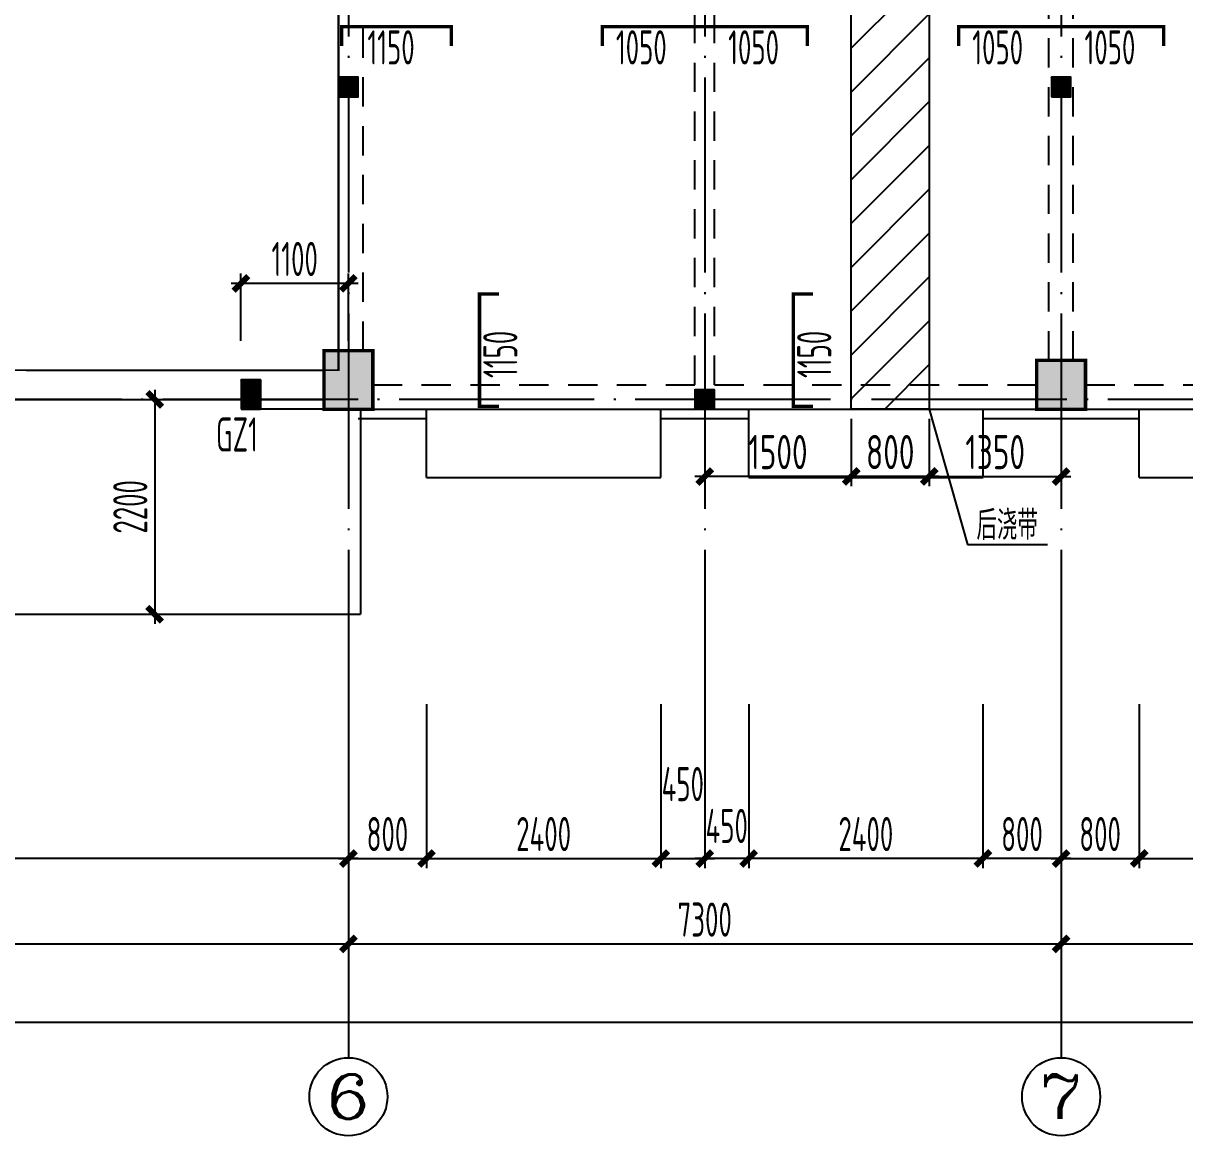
# Model space of a CAD drawing. Extents: x -472319 to -112444, y -516749 to -5704.
# Drawn here: x -271125 to -259227, y -70074 to -58677 of the extents above; entities that cross this region are included whole.
import ezdxf
from ezdxf.enums import TextEntityAlignment as Align

# ---------------------------------------------------------------- set-up
doc = ezdxf.new("R2010")
doc.units = 0
doc.header["$LTSCALE"] = 100
doc.header["$MEASUREMENT"] = 0
for name, pattern in [('3', [5, 3, -2]), ('CENTER', [2, 1.25, -0.25, 0.25, -0.25]), ('DOTE', [2.42, 2, -0.2, 0.02, -0.2])]:
    doc.linetypes.add(name, pattern=pattern)
for name, color, linetype in [('1301', 24, 'Continuous'), ('1305', 1, 'Continuous'), ('1306', 94, 'Continuous'), ('1307', 7, 'Continuous'), ('AXIS', 3, 'Continuous'), ('AXIS_TEXT', 7, 'Continuous'), ('COLUMN', 9, 'Continuous'), ('DIM', 3, 'Continuous'), ('DOTE', 1, 'CENTER'), ('S_BEAM', 4, 'Continuous'), ('S_BEAMDASH', 134, '3'), ('S_CL', 2, 'Continuous'), ('S_HOLE', 253, 'Continuous'), ('坡道', 7, 'Continuous'), ('板标注', 221, 'Continuous'), ('钢构件', 2, 'Continuous')]:
    doc.layers.add(name, color=color, linetype=linetype)
doc.styles.add('_TCH_AXIS', font='COMPLEX', dxfattribs={"bigfont": 'GBCBIG'})
doc.styles.add('COMPLEX', font='COMPLEX')
doc.styles.add('HZ', font='tssdeng.shx', dxfattribs={"width": 0.6, "height": 350, "bigfont": 'a.shx'})
doc.styles.get("Standard").update_dxf_attribs({"font": 'tssdeng.shx', "width": 0.6, "bigfont": 'a.shx'})
doc.styles.add('TSSD_Dimension', font='Tssdeng.shx', dxfattribs={"width": 0.7, "bigfont": 'hztxt.shx'})
doc.styles.add('TSSD_Rein', font='Tssdeng.shx', dxfattribs={"width": 0.7, "bigfont": 'hztxt.shx'})
doc.dimstyles.new('DIMN', dxfattribs={"dimtxt": 350, "dimasz": 150, "dimexe": 100, "dimexo": 100, "dimgap": 75, "dimtad": 1, "dimdec": 0, "dimzin": 0, "dimdsep": 46, "dimtxsty": 'HZ', "dimblk": 'ARCHTICK', "dimcen": 0.09, "dimdle": 100, "dimclrd": 3, "dimclre": 3, "dimclrt": 7, "dimazin": 2, "dimtfac": 1, "dimtdec": 0, "dimtmove": 2, "dimatfit": 3, "dimldrblk": 'ARCHTICK', "dimfxl": 1, "dimtolj": 1, "dimtzin": 0, "dimarcsym": 0})
doc.dimstyles.new('TSSD_100_100', dxfattribs={"dimtxt": 350, "dimasz": 150, "dimexe": 100, "dimexo": 100, "dimgap": 75, "dimtad": 1, "dimdec": 0, "dimzin": 0, "dimdsep": 46, "dimtxsty": 'TSSD_Dimension', "dimblk": 'ARCHTICK', "dimcen": 0, "dimdle": 100, "dimclrd": 3, "dimclre": 3, "dimclrt": 7, "dimadec": 0, "dimazin": 0, "dimtfac": 1, "dimtdec": 0, "dimtix": 1, "dimtmove": 2, "dimatfit": 3, "dimldrblk": 'ARCHTICK', "dimfxl": 100, "dimtolj": 1, "dimtzin": 0, "dimarcsym": 0})

# ---------------------------------------------------------------- blocks, each defined once
blk = doc.blocks.new('_ArchTick')
at = {"color": 0, "linetype": 'ByBlock', "const_width": 0.4}
blk.add_lwpolyline([(-0.5, -0.5), (0.5, 0.5)], dxfattribs=at)
blk = doc.blocks.new('*D583')
at = {"layer": 'AXIS', "color": 3, "lineweight": -2, "transparency": 16777216}
for p, q in [((-277794, -66961), (-277794, -68209)), ((-267794, -66961), (-267794, -68209)), ((-277894, -68109), (-267694, -68109))]:
    blk.add_line(p, q, dxfattribs=at)
at = {"layer": 'Defpoints', "color": 0, "transparency": 16777216}
for p in [(-277794, -66861), (-267794, -66861), (-267794, -68109)]:
    blk.add_point(p, dxfattribs=at)
at = {"layer": 'AXIS', "color": 3, "lineweight": -2, "transparency": 16777216, "xscale": 150, "yscale": 150, "zscale": 150, "rotation": 180}
blk.add_blockref('_ArchTick', (-277794, -68109), dxfattribs=at)
at = {"layer": 'AXIS', "color": 3, "lineweight": -2, "transparency": 16777216, "xscale": 150, "yscale": 150, "zscale": 150}
blk.add_blockref('_ArchTick', (-267794, -68109), dxfattribs=at)
at = {"layer": 'AXIS', "color": 7, "transparency": 16777216, "insert": (-272794, -67859), "char_height": 350, "attachment_point": 5, "style": 'HZ'}
blk.add_mtext('\\A1;10000', dxfattribs=at)
blk = doc.blocks.new('*D584')
at = {"layer": 'AXIS', "color": 3, "lineweight": -2, "transparency": 16777216}
for p, q in [((-267794, -66961), (-267794, -68209)), ((-260494, -66961), (-260494, -68209)), ((-267894, -68109), (-260394, -68109))]:
    blk.add_line(p, q, dxfattribs=at)
at = {"layer": 'Defpoints', "color": 0, "transparency": 16777216}
for p in [(-267794, -66861), (-260494, -66861), (-260494, -68109)]:
    blk.add_point(p, dxfattribs=at)
at = {"layer": 'AXIS', "color": 3, "lineweight": -2, "transparency": 16777216, "xscale": 150, "yscale": 150, "zscale": 150, "rotation": 180}
blk.add_blockref('_ArchTick', (-267794, -68109), dxfattribs=at)
at = {"layer": 'AXIS', "color": 3, "lineweight": -2, "transparency": 16777216, "xscale": 150, "yscale": 150, "zscale": 150}
blk.add_blockref('_ArchTick', (-260494, -68109), dxfattribs=at)
at = {"layer": 'AXIS', "color": 7, "transparency": 16777216, "insert": (-264144, -67859), "char_height": 350, "attachment_point": 5, "style": 'HZ'}
blk.add_mtext('\\A1;7300', dxfattribs=at)
blk = doc.blocks.new('*D585')
at = {"layer": 'AXIS', "color": 3, "lineweight": -2, "transparency": 16777216}
for p, q in [((-260494, -66961), (-260494, -68209)), ((-253194, -66961), (-253194, -68209)), ((-260594, -68109), (-253094, -68109))]:
    blk.add_line(p, q, dxfattribs=at)
at = {"layer": 'Defpoints', "color": 0, "transparency": 16777216}
for p in [(-260494, -66861), (-253194, -66861), (-253194, -68109)]:
    blk.add_point(p, dxfattribs=at)
at = {"layer": 'AXIS', "color": 3, "lineweight": -2, "transparency": 16777216, "xscale": 150, "yscale": 150, "zscale": 150, "rotation": 180}
blk.add_blockref('_ArchTick', (-260494, -68109), dxfattribs=at)
at = {"layer": 'AXIS', "color": 3, "lineweight": -2, "transparency": 16777216, "xscale": 150, "yscale": 150, "zscale": 150}
blk.add_blockref('_ArchTick', (-253194, -68109), dxfattribs=at)
at = {"layer": 'AXIS', "color": 7, "transparency": 16777216, "insert": (-256844, -67859), "char_height": 350, "attachment_point": 5, "style": 'HZ'}
blk.add_mtext('\\A1;7300', dxfattribs=at)
blk = doc.blocks.new('*D588')
at = {"layer": 'AXIS', "color": 3, "lineweight": -2, "transparency": 16777216}
for p, q in [((-302694, -66961), (-302694, -69009)), ((-242894, -66961), (-242894, -69009)), ((-302794, -68909), (-242794, -68909))]:
    blk.add_line(p, q, dxfattribs=at)
at = {"layer": 'Defpoints', "color": 0, "transparency": 16777216}
for p in [(-302694, -66861), (-242894, -66861), (-242894, -68909)]:
    blk.add_point(p, dxfattribs=at)
at = {"layer": 'AXIS', "color": 3, "lineweight": -2, "transparency": 16777216, "xscale": 150, "yscale": 150, "zscale": 150, "rotation": 180}
blk.add_blockref('_ArchTick', (-302694, -68909), dxfattribs=at)
at = {"layer": 'AXIS', "color": 3, "lineweight": -2, "transparency": 16777216, "xscale": 150, "yscale": 150, "zscale": 150}
blk.add_blockref('_ArchTick', (-242894, -68909), dxfattribs=at)
at = {"layer": 'AXIS', "color": 7, "transparency": 16777216, "insert": (-272794, -68659), "char_height": 350, "attachment_point": 5, "style": 'HZ'}
blk.add_mtext('\\A1;59800', dxfattribs=at)
blk = doc.blocks.new('_AXISO')
blk.add_circle((0, 0), 0.5)
at = {"layer": 'AXIS_TEXT', "style": 'COMPLEX', "width": 1.041667}
blk.add_attdef('A', text='', height=0.56, dxfattribs=at).set_placement((-0.25, -0.28), (0.25, -0.28), align=Align.FIT)
blk = doc.blocks.new('*D617')
at = {"layer": 'Defpoints', "color": 0, "transparency": 16777216}
for p in [(-261844, -62631), (-260494, -62631), (-260494, -63320)]:
    blk.add_point(p, dxfattribs=at)
at = {"layer": 'DIM', "color": 3, "lineweight": -2, "transparency": 16777216}
for p, q in [((-261844, -62731), (-261844, -63420)), ((-260494, -62731), (-260494, -63420)), ((-261944, -63320), (-260394, -63320))]:
    blk.add_line(p, q, dxfattribs=at)
at = {"layer": 'DIM', "color": 3, "lineweight": -2, "transparency": 16777216, "xscale": 150, "yscale": 150, "zscale": 150, "rotation": 180}
blk.add_blockref('_ArchTick', (-261844, -63320), dxfattribs=at)
at = {"layer": 'DIM', "color": 3, "lineweight": -2, "transparency": 16777216, "xscale": 150, "yscale": 150, "zscale": 150}
blk.add_blockref('_ArchTick', (-260494, -63320), dxfattribs=at)
at = {"layer": 'DIM', "color": 7, "transparency": 16777216, "insert": (-261169, -63070), "char_height": 350, "attachment_point": 5, "style": 'TSSD_Dimension'}
blk.add_mtext('\\A1;1350', dxfattribs=at)
blk = doc.blocks.new('*D618')
at = {"layer": 'Defpoints', "color": 0, "transparency": 16777216}
for p in [(-262644, -62668), (-261844, -62668), (-262644, -63320)]:
    blk.add_point(p, dxfattribs=at)
at = {"layer": 'DIM', "color": 3, "lineweight": -2, "transparency": 16777216}
for p, q in [((-262644, -62768), (-262644, -63420)), ((-261844, -62768), (-261844, -63420)), ((-261744, -63320), (-262744, -63320))]:
    blk.add_line(p, q, dxfattribs=at)
at = {"layer": 'DIM', "color": 3, "lineweight": -2, "transparency": 16777216, "xscale": 150, "yscale": 150, "zscale": 150, "rotation": 180}
blk.add_blockref('_ArchTick', (-262644, -63320), dxfattribs=at)
at = {"layer": 'DIM', "color": 3, "lineweight": -2, "transparency": 16777216, "xscale": 150, "yscale": 150, "zscale": 150}
blk.add_blockref('_ArchTick', (-261844, -63320), dxfattribs=at)
at = {"layer": 'DIM', "color": 7, "transparency": 16777216, "insert": (-262244, -63070), "char_height": 350, "attachment_point": 5, "style": 'TSSD_Dimension'}
blk.add_mtext('\\A1;800', dxfattribs=at)
blk = doc.blocks.new('*D619')
at = {"layer": 'Defpoints', "color": 0, "transparency": 16777216}
for p in [(-264144, -62631), (-262644, -62631), (-264144, -63320)]:
    blk.add_point(p, dxfattribs=at)
at = {"layer": 'DIM', "color": 3, "lineweight": -2, "transparency": 16777216}
for p, q in [((-264144, -62731), (-264144, -63420)), ((-262644, -62731), (-262644, -63420)), ((-262544, -63320), (-264244, -63320))]:
    blk.add_line(p, q, dxfattribs=at)
at = {"layer": 'DIM', "color": 3, "lineweight": -2, "transparency": 16777216, "xscale": 150, "yscale": 150, "zscale": 150, "rotation": 180}
blk.add_blockref('_ArchTick', (-264144, -63320), dxfattribs=at)
at = {"layer": 'DIM', "color": 3, "lineweight": -2, "transparency": 16777216, "xscale": 150, "yscale": 150, "zscale": 150}
blk.add_blockref('_ArchTick', (-262644, -63320), dxfattribs=at)
at = {"layer": 'DIM', "color": 7, "transparency": 16777216, "insert": (-263394, -63070), "char_height": 350, "attachment_point": 5, "style": 'TSSD_Dimension'}
blk.add_mtext('\\A1;1500', dxfattribs=at)
blk = doc.blocks.new('*D636')
at = {"layer": '1301', "color": 3, "lineweight": -2, "transparency": 16777216}
for p, q in [((-277794, -65651), (-277794, -67333)), ((-267794, -65651), (-267794, -67333)), ((-267694, -67233), (-277894, -67233))]:
    blk.add_line(p, q, dxfattribs=at)
at = {"layer": 'Defpoints', "color": 0, "transparency": 16777216}
for p in [(-277794, -65551), (-267794, -65551), (-277794, -67233)]:
    blk.add_point(p, dxfattribs=at)
at = {"layer": '1301', "color": 3, "lineweight": -2, "transparency": 16777216, "xscale": 150, "yscale": 150, "zscale": 150, "rotation": 180}
blk.add_blockref('_ArchTick', (-277794, -67233), dxfattribs=at)
at = {"layer": '1301', "color": 3, "lineweight": -2, "transparency": 16777216, "xscale": 150, "yscale": 150, "zscale": 150}
blk.add_blockref('_ArchTick', (-267794, -67233), dxfattribs=at)
at = {"layer": '1301', "color": 7, "transparency": 16777216, "insert": (-272794, -66983), "char_height": 350, "attachment_point": 5, "style": 'HZ'}
blk.add_mtext('\\A1;10000', dxfattribs=at)
blk = doc.blocks.new('*D703')
at = {"layer": '1301', "color": 3, "lineweight": -2, "transparency": 16777216}
for p, q in [((-260494, -65651), (-260494, -67333)), ((-259694, -65651), (-259694, -67333)), ((-260594, -67233), (-259594, -67233))]:
    blk.add_line(p, q, dxfattribs=at)
at = {"layer": 'Defpoints', "color": 0, "transparency": 16777216}
for p in [(-260494, -65551), (-259694, -65551), (-259694, -67233)]:
    blk.add_point(p, dxfattribs=at)
at = {"layer": '1301', "color": 3, "lineweight": -2, "transparency": 16777216, "xscale": 150, "yscale": 150, "zscale": 150, "rotation": 180}
blk.add_blockref('_ArchTick', (-260494, -67233), dxfattribs=at)
at = {"layer": '1301', "color": 3, "lineweight": -2, "transparency": 16777216, "xscale": 150, "yscale": 150, "zscale": 150}
blk.add_blockref('_ArchTick', (-259694, -67233), dxfattribs=at)
at = {"layer": '1301', "color": 7, "transparency": 16777216, "insert": (-260094, -66983), "char_height": 350, "attachment_point": 5, "style": 'HZ'}
blk.add_mtext('\\A1;800', dxfattribs=at)
blk = doc.blocks.new('*D704')
at = {"layer": '1301', "color": 3, "lineweight": -2, "transparency": 16777216}
for p, q in [((-259694, -65651), (-259694, -67333)), ((-257294, -65651), (-257294, -67333)), ((-259794, -67233), (-257194, -67233))]:
    blk.add_line(p, q, dxfattribs=at)
at = {"layer": 'Defpoints', "color": 0, "transparency": 16777216}
for p in [(-259694, -65551), (-257294, -65551), (-257294, -67233)]:
    blk.add_point(p, dxfattribs=at)
at = {"layer": '1301', "color": 3, "lineweight": -2, "transparency": 16777216, "xscale": 150, "yscale": 150, "zscale": 150, "rotation": 180}
blk.add_blockref('_ArchTick', (-259694, -67233), dxfattribs=at)
at = {"layer": '1301', "color": 3, "lineweight": -2, "transparency": 16777216, "xscale": 150, "yscale": 150, "zscale": 150}
blk.add_blockref('_ArchTick', (-257294, -67233), dxfattribs=at)
at = {"layer": '1301', "color": 7, "transparency": 16777216, "insert": (-258494, -66983), "char_height": 350, "attachment_point": 5, "style": 'HZ'}
blk.add_mtext('\\A1;2400', dxfattribs=at)
blk = doc.blocks.new('*D706')
at = {"layer": '1301', "color": 3, "lineweight": -2, "transparency": 16777216}
for p, q in [((-261294, -65651), (-261294, -67333)), ((-260494, -65651), (-260494, -67333)), ((-260394, -67233), (-261394, -67233))]:
    blk.add_line(p, q, dxfattribs=at)
at = {"layer": 'Defpoints', "color": 0, "transparency": 16777216}
for p in [(-261294, -65551), (-260494, -65551), (-261294, -67233)]:
    blk.add_point(p, dxfattribs=at)
at = {"layer": '1301', "color": 3, "lineweight": -2, "transparency": 16777216, "xscale": 150, "yscale": 150, "zscale": 150, "rotation": 180}
blk.add_blockref('_ArchTick', (-261294, -67233), dxfattribs=at)
at = {"layer": '1301', "color": 3, "lineweight": -2, "transparency": 16777216, "xscale": 150, "yscale": 150, "zscale": 150}
blk.add_blockref('_ArchTick', (-260494, -67233), dxfattribs=at)
at = {"layer": '1301', "color": 7, "transparency": 16777216, "insert": (-260894, -66983), "char_height": 350, "attachment_point": 5, "style": 'HZ'}
blk.add_mtext('\\A1;800', dxfattribs=at)
blk = doc.blocks.new('*D707')
at = {"layer": '1301', "color": 3, "lineweight": -2, "transparency": 16777216}
for p, q in [((-263694, -65651), (-263694, -67333)), ((-261294, -65651), (-261294, -67333)), ((-261194, -67233), (-263794, -67233))]:
    blk.add_line(p, q, dxfattribs=at)
at = {"layer": 'Defpoints', "color": 0, "transparency": 16777216}
for p in [(-263694, -65551), (-261294, -65551), (-263694, -67233)]:
    blk.add_point(p, dxfattribs=at)
at = {"layer": '1301', "color": 3, "lineweight": -2, "transparency": 16777216, "xscale": 150, "yscale": 150, "zscale": 150, "rotation": 180}
blk.add_blockref('_ArchTick', (-263694, -67233), dxfattribs=at)
at = {"layer": '1301', "color": 3, "lineweight": -2, "transparency": 16777216, "xscale": 150, "yscale": 150, "zscale": 150}
blk.add_blockref('_ArchTick', (-261294, -67233), dxfattribs=at)
at = {"layer": '1301', "color": 7, "transparency": 16777216, "insert": (-262494, -66983), "char_height": 350, "attachment_point": 5, "style": 'HZ'}
blk.add_mtext('\\A1;2400', dxfattribs=at)
blk = doc.blocks.new('*D708')
at = {"layer": '1301', "color": 3, "lineweight": -2, "transparency": 16777216}
for p, q in [((-264144, -65651), (-264144, -67333)), ((-263694, -65651), (-263694, -67333)), ((-263594, -67233), (-264244, -67233))]:
    blk.add_line(p, q, dxfattribs=at)
at = {"layer": 'Defpoints', "color": 0, "transparency": 16777216}
for p in [(-264144, -65551), (-263694, -65551), (-264144, -67233)]:
    blk.add_point(p, dxfattribs=at)
at = {"layer": '1301', "color": 3, "lineweight": -2, "transparency": 16777216, "xscale": 150, "yscale": 150, "zscale": 150, "rotation": 180}
blk.add_blockref('_ArchTick', (-264144, -67233), dxfattribs=at)
at = {"layer": '1301', "color": 3, "lineweight": -2, "transparency": 16777216, "xscale": 150, "yscale": 150, "zscale": 150}
blk.add_blockref('_ArchTick', (-263694, -67233), dxfattribs=at)
at = {"layer": '1301', "color": 7, "transparency": 16777216, "insert": (-263919, -66900), "char_height": 350, "attachment_point": 5, "style": 'HZ'}
blk.add_mtext('\\A1;450', dxfattribs=at)
blk = doc.blocks.new('*D709')
at = {"layer": '1301', "color": 3, "lineweight": -2, "transparency": 16777216}
for p, q in [((-267794, -65651), (-267794, -67333)), ((-266994, -65651), (-266994, -67333)), ((-267894, -67233), (-266894, -67233))]:
    blk.add_line(p, q, dxfattribs=at)
at = {"layer": 'Defpoints', "color": 0, "transparency": 16777216}
for p in [(-267794, -65551), (-266994, -65551), (-266994, -67233)]:
    blk.add_point(p, dxfattribs=at)
at = {"layer": '1301', "color": 3, "lineweight": -2, "transparency": 16777216, "xscale": 150, "yscale": 150, "zscale": 150, "rotation": 180}
blk.add_blockref('_ArchTick', (-267794, -67233), dxfattribs=at)
at = {"layer": '1301', "color": 3, "lineweight": -2, "transparency": 16777216, "xscale": 150, "yscale": 150, "zscale": 150}
blk.add_blockref('_ArchTick', (-266994, -67233), dxfattribs=at)
at = {"layer": '1301', "color": 7, "transparency": 16777216, "insert": (-267394, -66983), "char_height": 350, "attachment_point": 5, "style": 'HZ'}
blk.add_mtext('\\A1;800', dxfattribs=at)
blk = doc.blocks.new('*D710')
at = {"layer": '1301', "color": 3, "lineweight": -2, "transparency": 16777216}
for p, q in [((-266994, -65651), (-266994, -67333)), ((-264594, -65651), (-264594, -67333)), ((-267094, -67233), (-264494, -67233))]:
    blk.add_line(p, q, dxfattribs=at)
at = {"layer": 'Defpoints', "color": 0, "transparency": 16777216}
for p in [(-266994, -65551), (-264594, -65551), (-264594, -67233)]:
    blk.add_point(p, dxfattribs=at)
at = {"layer": '1301', "color": 3, "lineweight": -2, "transparency": 16777216, "xscale": 150, "yscale": 150, "zscale": 150, "rotation": 180}
blk.add_blockref('_ArchTick', (-266994, -67233), dxfattribs=at)
at = {"layer": '1301', "color": 3, "lineweight": -2, "transparency": 16777216, "xscale": 150, "yscale": 150, "zscale": 150}
blk.add_blockref('_ArchTick', (-264594, -67233), dxfattribs=at)
at = {"layer": '1301', "color": 7, "transparency": 16777216, "insert": (-265794, -66983), "char_height": 350, "attachment_point": 5, "style": 'HZ'}
blk.add_mtext('\\A1;2400', dxfattribs=at)
blk = doc.blocks.new('*D711')
at = {"layer": '1301', "color": 3, "lineweight": -2, "transparency": 16777216}
for p, q in [((-264594, -65651), (-264594, -67333)), ((-264144, -65651), (-264144, -67333)), ((-264694, -67233), (-264044, -67233))]:
    blk.add_line(p, q, dxfattribs=at)
at = {"layer": 'Defpoints', "color": 0, "transparency": 16777216}
for p in [(-264594, -65551), (-264144, -65551), (-264144, -67233)]:
    blk.add_point(p, dxfattribs=at)
at = {"layer": '1301', "color": 3, "lineweight": -2, "transparency": 16777216, "xscale": 150, "yscale": 150, "zscale": 150, "rotation": 180}
blk.add_blockref('_ArchTick', (-264594, -67233), dxfattribs=at)
at = {"layer": '1301', "color": 3, "lineweight": -2, "transparency": 16777216, "xscale": 150, "yscale": 150, "zscale": 150}
blk.add_blockref('_ArchTick', (-264144, -67233), dxfattribs=at)
at = {"layer": '1301', "color": 7, "transparency": 16777216, "insert": (-264369, -66471), "char_height": 350, "attachment_point": 5, "style": 'HZ'}
blk.add_mtext('\\A1;450', dxfattribs=at)
blk = doc.blocks.new('*D735')
at = {"layer": '1301', "color": 3, "lineweight": -2, "transparency": 16777216}
for p, q in [((-268894, -61931), (-268894, -61242)), ((-267794, -61931), (-267794, -61242)), ((-267694, -61342), (-268994, -61342))]:
    blk.add_line(p, q, dxfattribs=at)
at = {"layer": 'Defpoints', "color": 0, "transparency": 16777216}
for p in [(-268894, -61342), (-268894, -62031), (-267794, -62031)]:
    blk.add_point(p, dxfattribs=at)
at = {"layer": '1301', "color": 3, "lineweight": -2, "transparency": 16777216, "xscale": 150, "yscale": 150, "zscale": 150, "rotation": 180}
blk.add_blockref('_ArchTick', (-268894, -61342), dxfattribs=at)
at = {"layer": '1301', "color": 3, "lineweight": -2, "transparency": 16777216, "xscale": 150, "yscale": 150, "zscale": 150}
blk.add_blockref('_ArchTick', (-267794, -61342), dxfattribs=at)
at = {"layer": '1301', "color": 7, "transparency": 16777216, "insert": (-268344, -61092), "char_height": 350, "attachment_point": 5, "style": 'HZ'}
blk.add_mtext('\\A1;1100', dxfattribs=at)
blk = doc.blocks.new('*D2746')
at = {"layer": 'Defpoints', "color": 0, "transparency": 16777216}
for p in [(-270911, -62531), (-270911, -64731), (-269778, -64731)]:
    blk.add_point(p, dxfattribs=at)
at = {"layer": 'S_CL', "color": 3, "lineweight": -2, "transparency": 16777216}
for p, q in [((-269778, -62431), (-269778, -64831)), ((-270811, -62531), (-269678, -62531)), ((-270811, -64731), (-269678, -64731))]:
    blk.add_line(p, q, dxfattribs=at)
at = {"layer": 'S_CL', "color": 3, "lineweight": -2, "transparency": 16777216, "xscale": 150, "yscale": 150, "zscale": 150}
for p, rotation in [((-269778, -62531), 90), ((-269778, -64731), 270)]:
    blk.add_blockref('_ArchTick', p, dxfattribs=dict(at, rotation=rotation))
at = {"layer": 'S_CL', "color": 7, "transparency": 16777216, "insert": (-270028, -63631), "char_height": 350, "attachment_point": 5, "rotation": 90, "style": 'HZ'}
blk.add_mtext('\\A1;2200', dxfattribs=at)

msp = doc.modelspace()

# ---------------------------------------------------------------- hatches: boundary and pattern name
at = {"layer": '1301'}
h = msp.add_hatch(dxfattribs=at)
h.set_pattern_fill('ANSI31')
h.set_pattern_definition([(45, (114544.49969, 334608), (-0.088388347648, 0.088388347648), [])])
h.paths.add_polyline_path([(-268893.827, -62630.891), (-268693.827, -62630.891), (-268693.827, -62330.891), (-268893.827, -62330.891)])
at = {"layer": 'COLUMN'}
h = msp.add_hatch(dxfattribs=at)
h.set_pattern_fill('ANSI31', color=0)
h.set_pattern_definition([(45, (-318931.32863, 126307.1076), (-0.08838834765, 0.08838834765), [])])
h.paths.add_polyline_path([(-267893.829, -59430.892), (-267693.829, -59430.892), (-267693.829, -59230.892), (-267893.829, -59230.892)])
h = msp.add_hatch(dxfattribs=at)
h.set_pattern_fill('ANSI31', color=0)
h.set_pattern_definition([(45, (-311631.32863, 126307.1076), (-0.08838834765, 0.08838834765), [])])
h.paths.add_polyline_path([(-260593.829, -59430.892), (-260393.829, -59430.892), (-260393.829, -59230.892), (-260593.829, -59230.892)])
h = msp.add_hatch(dxfattribs=at)
h.set_pattern_fill('ANSI31', color=0)
h.set_pattern_definition([(45, (-315281.32668, 123107.10858), (-0.08838834765, 0.08838834765), [])])
h.paths.add_polyline_path([(-264243.827, -62630.891), (-264043.827, -62630.891), (-264043.827, -62430.891), (-264243.827, -62430.891)])
at = {"layer": 'S_CL'}
h = msp.add_hatch(dxfattribs=at)
h.set_pattern_fill('ANSI31', color=256)
h.set_pattern_definition([(45, (110874.16938, 392414.60853), (-0.088388347648, 0.088388347648), [])])
h.paths.add_polyline_path([(-242793.829, -48130.89), (-242793.829, -47630.89), (-243293.829, -47630.89), (-243293.829, -48130.89)])
h.paths.add_polyline_path([(-242793.829, -54230.891), (-242793.829, -53730.891), (-243293.829, -53730.891), (-243293.829, -54230.891)])
h.paths.add_polyline_path([(-242793.829, -56530.891), (-242793.829, -56030.891), (-243293.829, -56030.891), (-243293.829, -56530.891)])
h.paths.add_polyline_path([(-242793.829, -62630.891), (-242793.829, -62130.891), (-243293.829, -62130.891), (-243293.829, -62630.891)])
h.paths.add_polyline_path([(-245643.829, -48130.89), (-245643.829, -47630.89), (-246143.829, -47630.89), (-246143.829, -48130.89)])
h.paths.add_polyline_path([(-245643.829, -54230.891), (-245643.829, -53730.891), (-246143.829, -53730.891), (-246143.829, -54230.891)])
h.paths.add_polyline_path([(-245643.829, -56530.891), (-245643.829, -56030.891), (-246143.829, -56030.891), (-246143.829, -56530.891)])
h.paths.add_polyline_path([(-245643.829, -62630.891), (-245643.829, -62130.891), (-246143.829, -62130.891), (-246143.829, -62630.891)])
h.paths.add_polyline_path([(-252943.829, -48130.89), (-252943.829, -47630.89), (-253443.829, -47630.89), (-253443.829, -48130.89)])
h.paths.add_polyline_path([(-252943.829, -54230.891), (-252943.829, -53730.891), (-253443.829, -53730.891), (-253443.829, -54230.891)])
h.paths.add_polyline_path([(-252943.829, -56530.891), (-252943.829, -56030.891), (-253443.829, -56030.891), (-253443.829, -56530.891)])
h.paths.add_polyline_path([(-252943.829, -62630.891), (-252943.829, -62130.891), (-253443.829, -62130.891), (-253443.829, -62630.891)])
h.paths.add_polyline_path([(-260243.829, -48130.89), (-260243.829, -47630.89), (-260743.829, -47630.89), (-260743.829, -48130.89)])
h.paths.add_polyline_path([(-260243.829, -54230.891), (-260243.829, -53730.891), (-260743.829, -53730.891), (-260743.829, -54230.891)])
h.paths.add_polyline_path([(-260243.829, -56530.891), (-260243.829, -56030.891), (-260743.829, -56030.891), (-260743.829, -56530.891)])
h.paths.add_polyline_path([(-260243.829, -62630.891), (-260243.829, -62130.891), (-260743.829, -62130.891), (-260743.829, -62630.891)])
h.paths.add_polyline_path([(-267543.829, -48130.89), (-267543.829, -47630.89), (-268043.829, -47630.89), (-268043.829, -48130.89)])
h.paths.add_polyline_path([(-267543.829, -54230.891), (-267543.829, -53730.891), (-268043.829, -53730.891), (-268043.829, -54230.891)])
h.paths.add_polyline_path([(-267543.829, -56530.891), (-267543.829, -56030.891), (-268043.829, -56030.891), (-268043.829, -56530.891)])
h.paths.add_polyline_path([(-267543.829, -62630.891), (-267543.829, -62030.891), (-268043.829, -62030.891), (-268043.829, -62630.891)])
h.paths.add_polyline_path([(-270543.829, -48130.89), (-270543.829, -47630.89), (-271043.829, -47630.89), (-271043.829, -48130.89)])
h.paths.add_polyline_path([(-270543.829, -54230.891), (-270543.829, -53730.891), (-271043.829, -53730.891), (-271043.829, -54230.891)])
h.paths.add_polyline_path([(-277543.831, -48230.89), (-277543.831, -47630.89), (-278043.831, -47630.89), (-278043.831, -48230.89)])
h.paths.add_polyline_path([(-277543.831, -54230.891), (-277543.831, -53730.891), (-278043.831, -53730.891), (-278043.831, -54230.891)])
h.paths.add_polyline_path([(-277543.831, -56530.891), (-277543.831, -56030.891), (-278043.831, -56030.891), (-278043.831, -56530.891)])
h.paths.add_polyline_path([(-277543.831, -62630.891), (-277543.831, -62030.891), (-278043.831, -62030.891), (-278043.831, -62630.891)])
h.paths.add_polyline_path([(-284843.831, -48130.89), (-284843.831, -47630.89), (-285343.831, -47630.89), (-285343.831, -48130.89)])
h.paths.add_polyline_path([(-284843.831, -54230.891), (-284843.831, -53730.891), (-285343.831, -53730.891), (-285343.831, -54230.891)])
h.paths.add_polyline_path([(-284843.831, -56530.891), (-284843.831, -56030.891), (-285343.831, -56030.891), (-285343.831, -56530.891)])
h.paths.add_polyline_path([(-284843.831, -62630.891), (-284843.831, -62130.891), (-285343.831, -62130.891), (-285343.831, -62630.891)])
h.paths.add_polyline_path([(-292143.831, -48130.89), (-292143.831, -47630.89), (-292643.831, -47630.89), (-292643.831, -48130.89)])
h.paths.add_polyline_path([(-292143.831, -54230.891), (-292143.831, -53730.891), (-292643.831, -53730.891), (-292643.831, -54230.891)])
h.paths.add_polyline_path([(-292143.831, -56530.891), (-292143.831, -56030.891), (-292643.831, -56030.891), (-292643.831, -56530.891)])
h.paths.add_polyline_path([(-292143.831, -62630.891), (-292143.831, -62130.891), (-292643.831, -62130.891), (-292643.831, -62630.891)])
h.paths.add_polyline_path([(-299443.831, -48130.89), (-299443.831, -47630.89), (-299943.831, -47630.89), (-299943.831, -48130.89)])
h.paths.add_polyline_path([(-299443.831, -54230.891), (-299443.831, -53730.891), (-299943.831, -53730.891), (-299943.831, -54230.891)])
h.paths.add_polyline_path([(-299443.831, -56530.891), (-299443.831, -56030.891), (-299943.831, -56030.891), (-299943.831, -56530.891)])
h.paths.add_polyline_path([(-299443.831, -62630.891), (-299443.831, -62130.891), (-299943.831, -62130.891), (-299943.831, -62630.891)])
h.paths.add_polyline_path([(-302293.831, -48130.89), (-302293.831, -47630.89), (-302793.831, -47630.89), (-302793.831, -48130.89)])
h.paths.add_polyline_path([(-302293.831, -54230.891), (-302293.831, -53730.891), (-302793.831, -53730.891), (-302793.831, -54230.891)])
h.paths.add_polyline_path([(-302293.831, -56530.891), (-302293.831, -56030.891), (-302793.831, -56030.891), (-302793.831, -56530.891)])
h.paths.add_polyline_path([(-302293.831, -62630.891), (-302293.831, -62130.891), (-302793.831, -62130.891), (-302793.831, -62630.891)])
at = {"layer": '钢构件'}
h = msp.add_hatch(dxfattribs=at)
h.set_pattern_fill('LINE', color=256, scale=100, angle=45, style=0)
h.set_pattern_definition([(45, (-201791.74, 362476.7), (-224.5064, 224.5064), [])])
h.paths.add_polyline_path([(-261843.829, -47630.89), (-262643.829, -47630.89), (-262643.829, -62630.891), (-261843.829, -62630.891)])

# ---------------------------------------------------------------- linework, layer by layer
for p, q in [((-267668.515, -62630.891), (-267668.515, -64730.891)), ((-266993.829, -63330.89), (-266993.829, -62630.89)), ((-263693.829, -63330.89), (-263693.829, -62630.89)), ((-259693.829, -63330.89), (-259693.829, -62630.89)), ((-266993.829, -63330.89), (-264593.829, -63330.89)), ((-263693.829, -63330.89), (-261293.829, -63330.89)), ((-259693.829, -63330.89), (-257293.829, -63330.89)), ((-277918.829, -64730.891), (-267668.515, -64730.891))]:
    msp.add_line(p, q)
for points in [[(-266993.829, -62730.89), (-267693.515, -62730.89)], [(-263693.829, -62730.89), (-264593.829, -62730.89)], [(-259693.829, -62730.89), (-261293.829, -62730.89)]]:
    msp.add_lwpolyline(points)
at = {"layer": '1301', "color": 7}
for p, q in [((-268693.827, -62330.891), (-268693.827, -62630.891)), ((-268893.827, -62430.891), (-268893.827, -62630.891)), ((-268043.827, -62630.891), (-268893.827, -62630.891))]:
    msp.add_line(p, q, dxfattribs=at)
msp.add_lwpolyline([(-268893.827, -62630.891), (-268693.827, -62630.891), (-268693.827, -62330.891), (-268893.827, -62330.891)], close=True, dxfattribs=at)
at = {"layer": '1305', "const_width": 35}
for points in [[(-267863.833, -58910.893), (-267863.833, -58710.892), (-266738.833, -58710.893), (-266738.833, -58910.893)], [(-265193.833, -58910.892), (-265193.833, -58710.891), (-263093.833, -58710.892), (-263093.833, -58910.892)], [(-261543.833, -58910.892), (-261543.833, -58710.891), (-259443.833, -58710.892), (-259443.833, -58910.892)], [(-266251.333, -62600.892), (-266451.333, -62600.892), (-266451.333, -61450.892), (-266251.333, -61450.892)], [(-263035.829, -62600.892), (-263235.829, -62600.892), (-263235.829, -61450.892), (-263035.829, -61450.892)]]:
    msp.add_lwpolyline(points, dxfattribs=at)
at = {"layer": 'AXIS'}
for p, q in [((-267793.829, -66861.282), (-267793.829, -69273.578)), ((-260493.829, -66861.282), (-260493.829, -69273.578))]:
    msp.add_line(p, q, dxfattribs=at)
at = {"layer": 'COLUMN', "color": 0}
for points in [[(-267893.829, -59430.892), (-267693.829, -59430.892), (-267693.829, -59230.892), (-267893.829, -59230.892)], [(-260593.829, -59430.892), (-260393.829, -59430.892), (-260393.829, -59230.892), (-260593.829, -59230.892)], [(-264243.827, -62630.891), (-264043.827, -62630.891), (-264043.827, -62430.891), (-264243.827, -62430.891)]]:
    msp.add_lwpolyline(points, close=True, dxfattribs=at)
at = {"layer": 'DOTE', "linetype": 'DOTE', "ltscale": 10}
for p, q in [((-267793.829, -44711.242), (-267793.829, -66861.282)), ((-264143.829, -44711.242), (-264143.829, -66861.282)), ((-260493.829, -44711.242), (-260493.829, -66861.282)), ((-241075.018, -62530.89), (-304367.647, -62530.89))]:
    msp.add_line(p, q, dxfattribs=at)
at = {"layer": 'S_BEAM'}
for p, q in [((-267893.829, -62230.891), (-267893.829, -56530.891)), ((-271093.829, -62230.891), (-268043.829, -62230.891)), ((-277543.831, -62530.89), (-268043.829, -62530.89)), ((-267543.829, -62630.891), (-264143.829, -62630.891)), ((-264143.829, -62630.891), (-260743.829, -62630.891)), ((-260243.829, -62630.891), (-256843.829, -62630.891))]:
    msp.add_line(p, q, dxfattribs=at)
at = {"layer": 'S_BEAMDASH'}
for p, q in [((-264243.829, -62380.891), (-264243.829, -56280.891)), ((-264043.829, -62380.891), (-264043.829, -56280.891)), ((-267643.829, -62030.891), (-267643.829, -56530.891)), ((-260618.829, -62130.891), (-260618.829, -56530.891)), ((-260368.829, -62130.891), (-260368.829, -56530.891)), ((-267543.829, -62380.891), (-264243.829, -62380.891)), ((-264043.829, -62380.891), (-260743.829, -62380.891)), ((-260243.829, -62380.891), (-256943.829, -62380.891))]:
    msp.add_line(p, q, dxfattribs=at)
at = {"layer": 'S_CL', "const_width": 35}
for points in [[(-267543.829, -62630.891), (-267543.829, -62030.891), (-268043.829, -62030.891), (-268043.829, -62630.891)], [(-260243.829, -62630.891), (-260243.829, -62130.891), (-260743.829, -62130.891), (-260743.829, -62630.891)]]:
    msp.add_lwpolyline(points, close=True, dxfattribs=at)
at = {"layer": 'S_HOLE', "const_width": 18}
msp.add_lwpolyline([(-277693.831, -62230.891), (-277693.831, -62230.891), (-277693.831, -62230.891), (-267893.829, -62230.891), (-267893.829, -62230.891), (-267893.829, -62230.891), (-267893.829, -56530.891), (-268043.829, -56530.891), (-268043.829, -56330.891), (-277543.831, -56330.891), (-277543.831, -56530.891), (-277693.831, -56530.891), (-277693.831, -62230.891)], close=True, dxfattribs=at)
at = {"layer": '坡道'}
for p, q in [((-264593.829, -63330.89), (-264593.829, -62630.89)), ((-261293.829, -63330.89), (-261293.829, -62630.89))]:
    msp.add_line(p, q, dxfattribs=at)
at = {"layer": '钢构件'}
for p, q in [((-261843.829, -62630.891), (-261451.674, -64015.909)), ((-261451.674, -64015.909), (-260633.627, -64015.909))]:
    msp.add_line(p, q, dxfattribs=at)
msp.add_lwpolyline([(-261843.829, -62630.891), (-262643.829, -62630.891), (-262643.829, -47630.89), (-261843.829, -47630.89)], close=True, dxfattribs=at)

# ---------------------------------------------------------------- block references
at = {"layer": 'AXIS'}
ref = msp.add_blockref('_AXISO', (-267793.829, -69673.578), dxfattribs=dict(at, xscale=800, yscale=800, zscale=800))
ref.add_attrib('A', '6', dxfattribs={"layer": 'AXIS_TEXT', "height": 452.548, "style": '_TCH_AXIS', "width": 1.5}).set_placement((-268020.103, -69899.852), (-267567.554, -69899.852), align=Align.FIT)
ref = msp.add_blockref('_AXISO', (-260493.829, -69673.578), dxfattribs=dict(at, xscale=800, yscale=800, zscale=800))
ref.add_attrib('A', '7', dxfattribs={"layer": 'AXIS_TEXT', "height": 452.548, "style": '_TCH_AXIS', "width": 1.5}).set_placement((-260720.103, -69899.852), (-260267.554, -69899.852), align=Align.FIT)

# ---------------------------------------------------------------- texts
at = {"layer": '1306', "width": 0.6}
for s, p in [('1150', (-267598.833, -59099.292)), ('1050', (-265053.829, -59099.293)), ('1050', (-263903.833, -59099.292)), ('1050', (-261403.829, -59099.293)), ('1050', (-260253.833, -59099.292))]:
    msp.add_text(s, height=350, dxfattribs=at).set_placement(p)
for p in [(-266062.934, -62310.892), (-262847.43, -62310.892)]:
    msp.add_text('1150', height=350, rotation=90, dxfattribs=at).set_placement(p)
at = {"layer": '1307', "width": 0.6}
msp.add_text('GZ1', height=350, dxfattribs=at).set_placement((-269149.365, -63064.791))
at = {"layer": '板标注', "style": 'TSSD_Rein', "width": 0.7}
msp.add_text('后浇带', height=300, dxfattribs=at).set_placement((-261360.977, -63968.759))

# ---------------------------------------------------------------- dimensions: what is measured, and where the dimension line sits
at = {"layer": '1301', "color": 7}
for base, p1, p2, picture, middle in [((-268893.827, -61342.5), (-267793.827, -62030.891), (-268893.827, -62030.891), '*D735', (-268343.827, -61092.5)), ((-266993.829, -67232.781), (-267793.829, -65550.539), (-266993.829, -65550.539), '*D709', (-267393.829, -66982.781)), ((-264593.829, -67232.781), (-266993.829, -65550.539), (-264593.829, -65550.539), '*D710', (-265793.829, -66982.781)), ((-259693.829, -67232.781), (-260493.829, -65550.539), (-259693.829, -65550.539), '*D703', (-260093.829, -66982.781)), ((-257293.829, -67232.781), (-259693.829, -65550.539), (-257293.829, -65550.539), '*D704', (-258493.829, -66982.781))]:
    dim = msp.add_linear_dim(base=base, p1=p1, p2=p2, angle=180, dimstyle='DIMN', override={"dimfxl": 100}, dxfattribs=at)
    dim.commit()
    dim.dimension.update_dxf_attribs({"geometry": picture, "text_midpoint": middle})
for base, p1, p2, picture, middle in [((-277793.829, -67232.781), (-267793.829, -65550.539), (-277793.829, -65550.539), '*D636', (-272793.829, -66982.781)), ((-263693.829, -67232.781), (-261293.829, -65550.539), (-263693.829, -65550.539), '*D707', (-262493.829, -66982.781)), ((-261293.829, -67232.781), (-260493.829, -65550.539), (-261293.829, -65550.539), '*D706', (-260893.829, -66982.781))]:
    dim = msp.add_linear_dim(base=base, p1=p1, p2=p2, dimstyle='DIMN', override={"dimfxl": 100}, dxfattribs=at)
    dim.commit()
    dim.dimension.update_dxf_attribs({"geometry": picture, "text_midpoint": middle})
dim = msp.add_linear_dim(base=(-264143.829, -67232.781), p1=(-264593.829, -65550.539), p2=(-264143.829, -65550.539), angle=180, dimstyle='DIMN', override={"dimfxl": 100}, dxfattribs=at)
dim.commit()
dim.dimension.update_dxf_attribs({"geometry": '*D711', "text_midpoint": (-264368.829, -66471), "dimtype": 160})
dim = msp.add_linear_dim(base=(-264143.829, -67232.781), p1=(-263693.829, -65550.539), p2=(-264143.829, -65550.539), dimstyle='DIMN', override={"dimfxl": 100}, dxfattribs=at)
dim.commit()
dim.dimension.update_dxf_attribs({"geometry": '*D708', "text_midpoint": (-263918.829, -66899.5), "dimtype": 160})
at = {"layer": 'AXIS'}
for p1, p2, distance, picture, middle in [((-302693.829, -66861.282), (-242893.829, -66861.282), -2048, '*D588', (-272793.829, -68659.282)), ((-277793.829, -66861.282), (-267793.829, -66861.282), -1248, '*D583', (-272793.829, -67859.282)), ((-267793.829, -66861.282), (-260493.829, -66861.282), -1248, '*D584', (-264143.829, -67859.282)), ((-260493.829, -66861.282), (-253193.829, -66861.282), -1248, '*D585', (-256843.829, -67859.282))]:
    dim = msp.add_aligned_dim(p1=p1, p2=p2, distance=distance, dimstyle='DIMN', dxfattribs=at)
    dim.commit()
    dim.dimension.update_dxf_attribs({"geometry": picture, "text_midpoint": middle})
at = {"layer": 'DIM'}
for base, p1, p2, picture, middle in [((-264143.829, -63319.581), (-262643.829, -62630.891), (-264143.829, -62630.891), '*D619', (-263393.829, -63069.581)), ((-262643.829, -63319.581), (-261843.829, -62668.362), (-262643.829, -62668.362), '*D618', (-262243.829, -63069.581)), ((-260493.829, -63319.581), (-261843.829, -62630.891), (-260493.829, -62630.891), '*D617', (-261168.829, -63069.581))]:
    dim = msp.add_linear_dim(base=base, p1=p1, p2=p2, dimstyle='TSSD_100_100', dxfattribs=at)
    dim.commit()
    dim.dimension.update_dxf_attribs({"geometry": picture, "text_midpoint": middle})
at = {"layer": 'S_CL', "color": 7}
dim = msp.add_linear_dim(base=(-269778, -64730.891), p1=(-270911, -62530.89), p2=(-270911, -64730.891), angle=90, dimstyle='DIMN', override={"dimfxl": 100}, dxfattribs=at)
dim.commit()
dim.dimension.update_dxf_attribs({"geometry": '*D2746', "text_midpoint": (-270028, -63630.891)})

doc.saveas('drawing.dxf')
